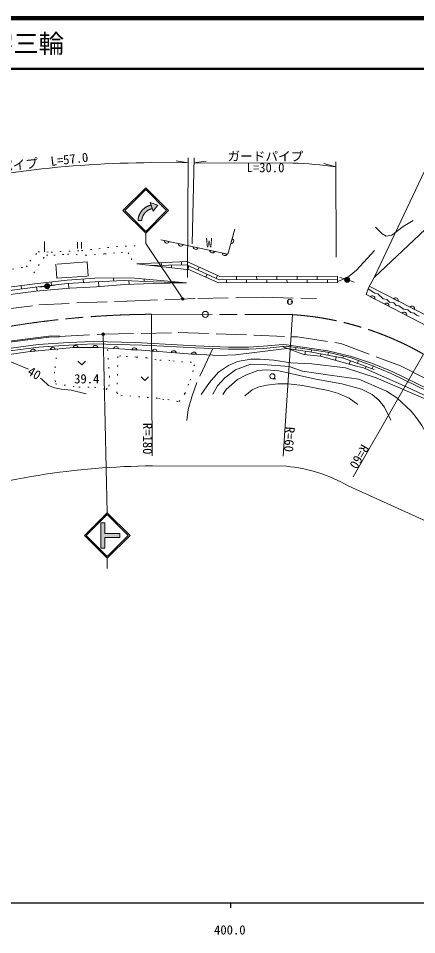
# Model space of a CAD drawing. Units: millimetres, scale not verified. Extents: x 40000 to 680000, y 20000 to 380000.
# Drawn here: x 425989 to 504821, y 198715 to 380000 of the extents above; entities that cross this region are included whole.
import ezdxf
from ezdxf.enums import TextEntityAlignment as Align

# ---------------------------------------------------------------- set-up
doc = ezdxf.new("R2010")
doc.units = ezdxf.units.MM
doc.header["$LTSCALE"] = 1000
for name, pattern in [('CHAIN', [18.5, 12, -1.5, 3.5, -1.5]), ('DASHED', [7.5, 6, -1.5]), ('DOTTED', [1.75, 0.25, -1.5])]:
    doc.linetypes.add(name, pattern=pattern)
for name, color, linetype, lineweight in [('M-BGD', 7, 'Continuous', 13), ('M-BMK', 2, 'CHAIN', 13), ('M-BMK-SRVR', 3, 'Continuous', 13), ('M-STR-HTXT', 7, 'Continuous', 13), ('M-STR-STRC', 7, 'Continuous', 13), ('M-TTL', 2, 'Continuous', 140), ('M-TTL-BAND', 7, 'Continuous', 25), ('M-TTL-LINE', 7, 'Continuous', 50)]:
    doc.layers.add(name, color=color, linetype=linetype, lineweight=lineweight)
doc.layers.add('M-TTL-TXT', color=7, linetype='Continuous')
doc.styles.add('ＭＳ ゴシック', font='')
doc.styles.get('ＭＳ ゴシック').set_extended_font_data('MS Gothic')

msp = doc.modelspace()

# ---------------------------------------------------------------- hatches: boundary and pattern name
at = {"layer": 'M-BGD'}
for points in [[(490573, 328443, -1), (491525, 328137, -1)], [(431206, 326952, -1), (432197, 327084, -0.41421), (431768, 326522, -0.41421)]]:
    msp.add_hatch(color=256, dxfattribs=at).paths.add_polyline_path(points)
at = {"layer": 'M-STR-HTXT'}
for points in [[(458781, 324593, -1), (458342, 324354, -1)], [(443014, 317624, -1), (442575, 317385, -1)]]:
    msp.add_hatch(color=256, dxfattribs=at).paths.add_polyline_path(points)
at = {"layer": 'M-STR-STRC'}
for points in [[(452495, 342354), (452451, 342344), (452407, 342335), (452363, 342324), (452320, 342312), (452276, 342300), (452233, 342287), (452190, 342274), (452147, 342259), (452105, 342244), (452062, 342228), (452020, 342211), (451979, 342194), (451937, 342176), (451896, 342157), (451856, 342138), (451815, 342117), (451776, 342096), (451736, 342075), (451697, 342052), (451658, 342029), (451619, 342006), (451581, 341981), (451544, 341956), (451507, 341931), (451470, 341904), (451434, 341877), (451398, 341850), (451363, 341822), (451328, 341793), (451294, 341763), (451260, 341733), (451227, 341703), (451194, 341672), (451162, 341640), (451131, 341608), (451100, 341575), (451070, 341541), (451040, 341508), (451010, 341473), (450982, 341438), (450954, 341403), (450927, 341367), (450900, 341331), (450874, 341294), (450848, 341257), (450823, 341219), (450799, 341181), (450776, 341142), (450753, 341103), (450731, 341064), (450710, 341024), (450689, 340984), (450669, 340944), (450649, 340903), (450631, 340862), (450613, 340820), (450596, 340779), (450579, 340737), (450564, 340694), (450549, 340652), (450535, 340609), (450521, 340566), (450508, 340522), (450497, 340479), (450485, 340435), (450475, 340391), (450465, 340347), (450456, 340303), (450448, 340259), (450441, 340214), (450435, 340169), (450429, 340125), (450424, 340080), (450420, 340035), (450419, 340031), (449676, 340032), (449679, 340071), (449684, 340128), (449690, 340186), (449696, 340244), (449704, 340301), (449713, 340359), (449723, 340416), (449734, 340473), (449746, 340530), (449759, 340586), (449773, 340643), (449788, 340699), (449804, 340755), (449821, 340810), (449839, 340866), (449857, 340920), (449877, 340975), (449898, 341029), (449919, 341083), (449942, 341137), (449965, 341190), (449990, 341242), (450015, 341295), (450041, 341347), (450069, 341398), (450097, 341449), (450126, 341499), (450155, 341549), (450186, 341598), (450218, 341647), (450250, 341695), (450283, 341743), (450317, 341790), (450352, 341836), (450388, 341882), (450424, 341927), (450461, 341972), (450499, 342016), (450538, 342059), (450578, 342102), (450618, 342143), (450659, 342185), (450700, 342225), (450743, 342265), (450786, 342304), (450830, 342342), (450874, 342379), (450919, 342416), (450965, 342452), (451011, 342487), (451058, 342521), (451105, 342555), (451153, 342587), (451202, 342619), (451251, 342650), (451301, 342680), (451351, 342709), (451402, 342737), (451453, 342765), (451505, 342791), (451557, 342817), (451610, 342841), (451663, 342865), (451716, 342888), (451770, 342910), (451824, 342931), (451878, 342951), (451933, 342970), (451988, 342988), (452044, 343005), (452100, 343021), (452156, 343036), (452212, 343050), (452269, 343063), (452103, 343583), (453573, 343019), (452661, 341834)], [(452269, 343063), (452212, 343050), (452156, 343036), (452100, 343021), (452044, 343005), (451988, 342988), (451933, 342970), (451878, 342951), (451824, 342931), (451770, 342910), (451716, 342888), (451663, 342865), (451610, 342841), (451557, 342817), (451505, 342791), (451453, 342765), (451402, 342737), (451351, 342709), (451301, 342680), (451251, 342650), (451202, 342619), (451153, 342587), (451105, 342555), (451058, 342521), (451011, 342487), (450965, 342452), (450919, 342416), (450874, 342379), (450830, 342342), (450786, 342304), (450743, 342265), (450700, 342225), (450659, 342185), (450618, 342143), (450578, 342102), (450538, 342059), (450499, 342016), (450461, 341972), (450424, 341927), (450388, 341882), (450352, 341836), (450317, 341790), (450283, 341743), (450250, 341695), (450218, 341647), (450186, 341598), (450155, 341549), (450126, 341499), (450097, 341449), (450069, 341398), (450041, 341347), (450015, 341295), (449990, 341242), (449965, 341190), (449942, 341137), (449919, 341083), (449898, 341029), (449877, 340975), (449857, 340920), (449839, 340866), (449821, 340810), (449804, 340755), (449788, 340699), (449773, 340643), (449759, 340586), (449746, 340530), (449734, 340473), (449723, 340416), (449713, 340359), (449704, 340301), (449696, 340244), (449690, 340186), (449684, 340128), (449679, 340071), (449676, 340032), (450419, 340031), (450424, 340080), (450429, 340125), (450435, 340169), (450441, 340214), (450448, 340259), (450456, 340303), (450465, 340347), (450475, 340391), (450485, 340435), (450497, 340479), (450508, 340522), (450521, 340566), (450535, 340609), (450549, 340652), (450564, 340694), (450579, 340737), (450596, 340779), (450613, 340820), (450631, 340862), (450649, 340903), (450669, 340944), (450689, 340984), (450710, 341024), (450731, 341064), (450753, 341103), (450776, 341142), (450799, 341181), (450823, 341219), (450848, 341257), (450874, 341294), (450900, 341331), (450927, 341367), (450954, 341403), (450982, 341438), (451010, 341473), (451040, 341508), (451070, 341541), (451100, 341575), (451131, 341608), (451162, 341640), (451194, 341672), (451227, 341703), (451260, 341733), (451294, 341763), (451328, 341793), (451363, 341822), (451398, 341850), (451434, 341877), (451470, 341904), (451507, 341931), (451544, 341956), (451581, 341981), (451619, 342006), (451658, 342029), (451697, 342052), (451736, 342075), (451776, 342096), (451815, 342117), (451856, 342138), (451896, 342157), (451937, 342176), (451979, 342194), (452020, 342211), (452062, 342228), (452105, 342244), (452147, 342259), (452190, 342274), (452233, 342287), (452276, 342300), (452320, 342312), (452363, 342324), (452407, 342335), (452451, 342344), (452495, 342354)], [(442341, 275181), (443091, 275181), (443091, 277306), (446091, 277306), (446091, 278056), (443091, 278056), (443091, 280181), (442341, 280181)]]:
    msp.add_hatch(color=256, dxfattribs=at).paths.add_polyline_path(points)

# ---------------------------------------------------------------- linework, layer by layer
at = {"layer": 'M-BGD', "linetype": 'DASHED'}
msp.add_line((431149, 335881), (431188, 333785), dxfattribs=at)
at = {"layer": 'M-BGD'}
for p, q in [((437719, 335688), (437719, 334488)), ((438519, 335688), (438519, 334488)), ((455862, 335822), (454894, 336031)), ((458631, 335224), (457663, 335433)), ((468332, 336398), (468061, 335445)), ((461554, 334593), (460586, 334802)), ((464861, 333878), (463892, 334088)), ((458302, 331198), (458273, 331821)), ((467308, 333350), (466340, 333559)), ((454300, 331138), (454277, 331633)), ((456326, 330639), (456301, 331168)), ((459691, 331008), (459610, 330275)), ((461513, 330182), (461775, 330760)), ((438891, 327725), (438848, 328424)), ((444884, 328021), (444847, 328627)), ((450899, 327961), (450870, 328435)), ((463074, 328786), (463334, 329357)), ((465156, 328531), (465417, 329105)), ((467159, 327649), (467157, 328279)), ((469157, 328285), (469155, 328915)), ((471159, 327661), (471157, 328291)), ((473157, 328298), (473155, 328928)), ((475159, 327674), (475157, 328304)), ((477157, 328311), (477155, 328941)), ((479159, 327687), (479157, 328317)), ((481157, 328323), (481155, 328953)), ((483159, 327700), (483157, 328330)), ((485157, 328336), (485155, 328966)), ((487159, 327713), (487157, 328343)), ((489159, 327719), (489155, 328979)), ((490573, 328443), (489621, 328748)), ((491525, 328137), (492477, 327831)), ((426626, 326441), (426537, 327136)), ((429513, 327515), (429512, 327518)), ((429699, 326068), (429602, 326821)), ((431206, 326952), (430215, 326820)), ((432197, 327084), (433189, 327215)), ((432582, 327167), (432493, 327861)), ((435956, 326588), (435897, 327540)), ((441945, 326936), (441886, 327896)), ((447929, 327383), (447887, 328074)), ((495666, 324922), (496545, 324466)), ((500255, 324529), (501137, 324077)), ((479229, 323912), (479554, 323912)), ((479904, 323912), (480229, 323912)), ((498423, 323491), (499303, 323035)), ((503509, 322862), (504391, 322410)), ((501949, 321662), (502829, 321205)), ((428423, 314101), (429410, 314192)), ((432315, 314462), (433301, 314554)), ((436842, 314884), (437833, 314887)), ((440706, 314895), (441697, 314898)), ((444817, 314685), (445805, 314619)), ((448480, 314441), (449468, 314375)), ((452465, 314156), (453453, 314081)), ((456258, 313868), (457246, 313793)), ((480878, 314442), (480938, 314852)), ((482696, 313444), (482804, 314146)), ((483937, 313971), (484001, 314406)), ((487214, 313366), (487343, 313904)), ((460227, 313585), (461217, 313538)), ((485765, 313171), (485849, 313620)), ((488782, 312343), (488914, 313050)), ((490216, 312808), (490309, 313194)), ((491483, 311602), (491731, 312277)), ((493132, 311764), (493311, 312297)), ((494650, 310711), (494810, 311149)), ((496031, 310701), (496247, 311220)), ((476278, 308693), (476945, 308693))]:
    msp.add_line(p, q, dxfattribs=at)
for points in [[(495446, 326994), (524163, 312278), (527795, 309427), (527344, 308528), (524721, 309845), (494832, 325355), (495283, 326709), (496419, 328701), (509900, 341460)], [(496674, 338716), (497967, 337394), (498797, 336922), (499915, 337131), (502171, 338825), (504137, 340020)], [(468862, 338270), (467458, 333317), (454208, 336179)], [(489158, 327913), (489981, 328245), (491473, 328983), (492908, 330181), (496489, 334043)], [(449420, 331404), (459334, 331871), (465857, 328905), (489155, 328979)], [(449420, 331404), (459860, 330247), (465586, 327644), (489159, 327719)], [(452115, 331105), (459241, 331212), (465722, 328274), (489157, 328349)], [(378440, 326080), (385636, 324281), (390083, 324773), (396369, 325653), (403224, 322820), (407141, 323701), (415269, 325431), (420019, 326297), (429265, 327487), (435633, 328225), (441148, 328566), (448268, 328684), (452665, 328264), (459222, 327701)], [(377961, 324993), (385154, 323276), (390542, 323134), (395994, 323724), (402809, 321054), (407640, 322117), (415559, 324010), (420241, 324864), (429429, 326046), (436196, 326608), (441484, 326897), (447005, 327359), (452663, 327509), (459244, 327702)], [(378270, 325401), (385588, 323571), (390170, 324079), (396277, 324933), (403161, 322088), (407291, 323017), (415405, 324745), (420126, 325605), (429350, 326792), (435695, 327528), (441184, 327866), (446964, 328108), (452642, 327896), (459222, 327701)], [(505313, 321086), (504807, 321269), (504301, 321666), (503657, 321773), (503070, 322301), (502283, 322472), (501723, 322791), (501320, 323127), (500779, 323217), (500326, 323694), (499472, 323844), (498942, 324392), (498220, 324500), (497130, 325508), (496573, 325617), (495204, 326470)], [(323581, 280375), (337109, 285808), (346590, 289189), (362549, 295130), (403307, 309815), (409501, 311581), (420626, 314245), (429945, 315443), (435947, 315858), (440872, 316082), (449180, 315856), (458603, 315325), (461085, 315188), (467586, 314947), (471571, 314943), (474504, 315112), (478381, 315502), (479074, 315426), (487230, 314239), (491935, 313114), (496085, 311720), (499940, 310118), (514721, 302915)], [(323772, 279913), (337286, 285340), (346761, 288719), (362721, 294661), (403461, 309339), (409628, 311097), (420716, 313753), (429994, 314945), (435975, 315358), (440876, 315581), (452948, 315254), (453381, 315218), (458581, 314925), (461067, 314789), (467579, 314547), (471582, 314543), (474536, 314713), (479036, 315128)], [(346591, 288658), (346889, 288480), (363227, 293978), (391225, 304086), (406435, 309542), (409117, 310370), (423247, 313363), (427887, 314051), (436846, 314884), (441614, 314898), (450337, 314318), (459606, 313614), (465720, 313327), (468951, 313455), (479144, 314708)], [(478218, 315053), (482483, 313463), (485765, 313171), (492885, 311218), (494328, 310854), (502910, 307034), (518734, 299642), (520566, 299613)], [(479036, 315128), (487174, 313944), (491852, 312825), (495948, 311345)], [(479144, 314708), (484073, 313951), (490356, 312782), (496427, 310556)], [(421000, 312887), (423829, 312295), (427973, 310615)], [(437778, 312145), (438528, 311445), (439278, 312145)], [(462176, 305556), (463799, 307923), (465630, 310017), (467590, 311338), (469375, 312101), (471969, 312550), (473872, 312551), (476569, 312379), (479915, 311813), (484080, 311663), (490760, 310884), (496790, 308884), (508970, 303698), (511174, 302741), (514154, 300922), (516708, 298831), (520116, 295603), (522810, 293101), (524840, 291740), (526154, 290397), (526924, 288924), (527282, 287613), (527518, 285726)], [(464493, 305615), (465403, 307274), (466861, 308867), (468958, 310430), (471960, 311584), (475229, 311427), (479578, 311102), (482206, 310219), (487618, 309383), (493363, 308646), (498853, 306248), (500893, 304920), (503739, 302290), (504987, 300727), (505832, 299434), (506561, 298129), (507087, 296751)], [(499725, 300473), (498453, 303083), (497356, 304457), (495982, 305574), (493917, 306665), (490017, 307717), (484880, 308621), (481621, 309343), (477571, 310293), (475090, 310491), (473397, 310295), (471126, 309487), (469341, 308580), (467093, 306566), (466452, 305598)], [(495944, 311346), (499775, 309753), (514545, 302556), (521073, 299365), (523309, 298880), (538491, 290944), (553709, 284759)], [(430391, 308837), (430692, 308579), (431965, 307331), (433143, 306886), (434447, 306648), (436441, 306421), (439401, 305696)], [(450278, 309054), (451028, 308354), (451778, 309054)], [(470782, 305301), (472244, 306508), (473366, 307021), (475177, 307440), (477333, 307702), (479433, 307679), (482238, 307382), (487309, 306379), (489121, 305828), (491433, 304849), (493163, 303621)]]:
    msp.add_lwpolyline(points, dxfattribs=at)
at = {"layer": 'M-BGD', "linetype": 'DOTTED'}
for points in [[(398030, 328163), (400169, 327488), (402674, 327114), (405057, 327160), (408198, 327501), (412531, 328556), (415026, 328898), (417897, 329342), (423116, 330117), (427601, 330847), (428278, 331948), (429901, 333815), (432475, 333755), (438519, 334050), (441921, 334415), (445394, 334860), (450471, 335077)], [(429030, 329637), (430941, 332578), (431570, 333113), (433006, 333145), (435707, 333364), (439280, 333123), (443114, 333387), (446376, 333700), (447721, 333602), (448361, 332454), (448630, 331180)], [(433719, 314593), (433160, 310068), (433354, 307688), (437983, 307021), (441055, 307040), (443395, 306591), (443932, 307215), (444038, 309007), (443637, 314763)]]:
    msp.add_lwpolyline(points, dxfattribs=at)
at = {"layer": 'M-BGD', "linetype": 'DASHED'}
msp.add_lwpolyline([(433616, 328568), (439841, 329005), (439645, 331796), (433420, 331359)], close=True, dxfattribs=at)
for points in [[(405178, 318829), (410866, 320274), (417076, 321499), (422847, 322406), (430049, 323292), (437542, 323692), (447520, 324054), (461514, 324586), (474390, 324803), (484981, 324554)], [(434076, 317064), (442794, 317504), (457627, 317835), (472648, 317314), (481222, 316963), (489802, 315669), (501604, 311283), (511080, 306485), (520814, 301975), (527717, 298838), (535721, 295314), (554859, 287058)], [(464457, 314663), (461307, 307949), (460317, 305091), (459621, 302645), (459331, 300460)]]:
    msp.add_lwpolyline(points, dxfattribs=at)
at = {"layer": 'M-BGD', "linetype": 'DOTTED'}
msp.add_lwpolyline([(445709, 313109), (445486, 305918), (446285, 305435), (453793, 304816), (454530, 304624), (455566, 304593), (457773, 304180), (458959, 305763), (459980, 308399), (460857, 311250), (460254, 311954), (456808, 312158), (456000, 312335), (453250, 312425), (451401, 312824), (449323, 312988), (446271, 313198)], close=True, dxfattribs=at)
at = {"layer": 'M-BGD'}
for centre in [(491049, 328290), (431702, 327018), (479729, 323912), (476278, 309193)]:
    msp.add_circle(centre, 500, dxfattribs=at)
for centre, start, end in [((455399, 336022), 178.9831, 336.64129), ((458167, 335424), 178.9831, 336.64129), ((468102, 335948), 265.33731, 62.9955), ((461091, 334793), 178.9831, 336.64129), ((464397, 334079), 178.9831, 336.64129), ((466845, 333550), 178.9831, 336.64129), ((496060, 324607), 343.74553, 141.40372), ((500652, 324216), 344.03882, 141.69701), ((498818, 323176), 343.74553, 141.40372), ((503906, 322549), 344.03882, 141.69701), ((502344, 321347), 343.74553, 141.40372), ((428926, 314049), 16.48151, 174.1397), ((432817, 314411), 16.48151, 174.1397), ((437338, 314787), 11.34031, 168.9985), ((441202, 314799), 11.34031, 168.9985), ((445304, 314554), 7.36653, 165.02472), ((448967, 314311), 7.36653, 165.02472), ((452952, 314021), 6.82941, 164.4876), ((456745, 313733), 6.82941, 164.4876), ((460717, 313464), 8.47956, 166.13775)]:
    msp.add_arc(centre, 505, start, end, dxfattribs=at)
at = {"layer": 'M-BMK'}
msp.add_line((452321, 321453), (480248, 321376), dxfattribs=at)
for centre, radius, start, end in [((453532, 141457), 180000, 90.38557, 108.09053), ((476333, 261504), 60000, 60.1716, 86.25826)]:
    msp.add_arc(centre, radius, start, end, dxfattribs=at)
at = {"layer": 'M-BMK-SRVR'}
msp.add_circle((462979, 321424), 600, dxfattribs=at)
at = {"layer": 'M-STR-HTXT'}
for p, q in [((459626, 351433), (457195, 351782)), ((459493, 328697), (459631, 352433)), ((460424, 335405), (460765, 352430)), ((460745, 351430), (463177, 351765)), ((496419, 328701), (507586, 352243)), ((452404, 351453), (459626, 351433)), ((460745, 351430), (480331, 351376)), ((488830, 350613), (486468, 351282)), ((488908, 332748), (488825, 351623)), ((458561, 324474), (451196, 335485)), ((452321, 321453), (452509, 293454)), ((480248, 321376), (478418, 293381)), ((442794, 317504), (443591, 282182)), ((506177, 313555), (492254, 289273)), ((452523, 291454), (479065, 291379)), ((491255, 287530), (517114, 275802))]:
    msp.add_line(p, q, dxfattribs=at)
for centre in [(458561, 324474), (442794, 317504)]:
    msp.add_circle(centre, 250, dxfattribs=at)
for centre, radius, start, end in [((453517, 141538), 209918, 90.30394, 103.90948), ((476596, 262114), 89340, 82.1293, 87.6037), ((453599, 140662), 150795, 90.40896, 107.66329), ((476333, 261504), 30000, 60.1716, 84.77418)]:
    msp.add_arc(centre, radius, start, end, dxfattribs=at)
at = {"layer": 'M-STR-STRC'}
for p, q in [((446696, 341985), (451196, 346485)), ((455696, 341985), (451196, 346485)), ((447050, 341985), (451196, 346132)), ((455343, 341985), (451196, 346132)), ((452661, 341834), (452103, 343583)), ((452103, 343583), (453573, 343019)), ((453573, 343019), (452661, 341834)), ((446696, 341985), (451196, 337485)), ((447050, 341985), (451196, 337838)), ((451196, 337485), (455696, 341985)), ((451196, 337838), (455343, 341985)), ((449676, 340032), (450419, 340031)), ((451196, 337485), (451196, 335485)), ((439091, 277682), (443591, 282182)), ((439445, 277682), (443591, 281828)), ((448092, 277681), (443591, 282182)), ((447738, 277681), (443591, 281828)), ((442341, 280181), (443091, 280181)), ((442341, 280181), (442341, 275181)), ((443091, 280181), (443091, 278056)), ((439091, 277682), (443591, 273181)), ((439445, 277682), (443591, 273535)), ((443091, 278056), (446091, 278056)), ((443591, 273535), (447738, 277681)), ((443592, 273181), (448092, 277681)), ((446091, 278056), (446091, 277306)), ((443091, 277306), (446091, 277306)), ((443091, 277306), (443091, 275181)), ((442341, 275181), (443091, 275181)), ((443591, 273181), (443591, 271182))]:
    msp.add_line(p, q, dxfattribs=at)
for points in [[(452269, 343063), (452495, 342354), (452495, 342354), (452451, 342344), (452407, 342335), (452363, 342324), (452320, 342312), (452276, 342300), (452233, 342287), (452190, 342274), (452147, 342259), (452105, 342244), (452062, 342228), (452020, 342211), (451979, 342194), (451937, 342176), (451896, 342157), (451856, 342138), (451815, 342117), (451776, 342096), (451736, 342075), (451697, 342052), (451658, 342029), (451619, 342006), (451581, 341981), (451544, 341956), (451507, 341931), (451470, 341904), (451434, 341877), (451398, 341850), (451363, 341822), (451328, 341793), (451294, 341763), (451260, 341733), (451227, 341703), (451194, 341672), (451162, 341640), (451131, 341608), (451100, 341575), (451070, 341541), (451040, 341508), (451010, 341473), (450982, 341438), (450954, 341403), (450927, 341367), (450900, 341331), (450874, 341294), (450848, 341257), (450823, 341219), (450799, 341181), (450776, 341142), (450753, 341103), (450731, 341064), (450710, 341024), (450689, 340984), (450669, 340944), (450649, 340903), (450631, 340862), (450613, 340820), (450596, 340779), (450579, 340737), (450564, 340694), (450549, 340652), (450535, 340609), (450521, 340566), (450508, 340522), (450497, 340479), (450485, 340435), (450475, 340391), (450465, 340347), (450456, 340303), (450448, 340259), (450441, 340214), (450435, 340169), (450429, 340125), (450424, 340080), (450420, 340035), (450419, 340031), (450419, 340031), (449676, 340032), (449676, 340032), (449679, 340071), (449684, 340128), (449690, 340186), (449696, 340244), (449704, 340301), (449713, 340359), (449723, 340416), (449734, 340473), (449746, 340530), (449759, 340586), (449773, 340643), (449788, 340699), (449804, 340755), (449821, 340810), (449839, 340866), (449857, 340920), (449877, 340975), (449898, 341029), (449919, 341083), (449942, 341137), (449965, 341190), (449990, 341242), (450015, 341295), (450041, 341347), (450069, 341398), (450097, 341449), (450126, 341499), (450155, 341549), (450186, 341598), (450218, 341647), (450250, 341695), (450283, 341743), (450317, 341790), (450352, 341836), (450388, 341882), (450424, 341927), (450461, 341972), (450499, 342016), (450538, 342059), (450578, 342102), (450618, 342143), (450659, 342185), (450700, 342225), (450743, 342265), (450786, 342304), (450830, 342342), (450874, 342379), (450919, 342416), (450965, 342452), (451011, 342487), (451058, 342521), (451105, 342555), (451153, 342587), (451202, 342619), (451251, 342650), (451301, 342680), (451351, 342709), (451402, 342737), (451453, 342765), (451505, 342791), (451557, 342817), (451610, 342841), (451663, 342865), (451716, 342888), (451770, 342910), (451824, 342931), (451878, 342951), (451933, 342970), (451988, 342988), (452044, 343005), (452100, 343021), (452156, 343036), (452212, 343050)], [(452103, 343583), (453573, 343019), (452661, 341834)], [(452103, 343583), (453573, 343019), (452661, 341834)], [(452269, 343063), (452103, 343583), (453573, 343019), (452661, 341834), (452495, 342354)], [(442341, 280181), (443091, 280181), (443091, 278056), (446091, 278056), (446091, 277306), (443091, 277306), (443091, 275181), (442341, 275181)]]:
    msp.add_lwpolyline(points, close=True, dxfattribs=at)
for points in [[(408227, 312936), (408275, 312742), (412625, 313830), (417430, 314928), (418883, 315196), (423211, 315826), (429952, 316687), (432052, 316895), (434078, 316964), (434071, 317164)], [(434071, 317164), (432039, 317094), (429929, 316886), (423184, 316024), (418851, 315393), (417390, 315123), (412578, 314025), (408227, 312936)]]:
    msp.add_lwpolyline(points, dxfattribs=at)
at = {"layer": 'M-TTL'}
msp.add_line((680000, 380000), (40000, 380000), dxfattribs=at)
at = {"layer": 'M-TTL-BAND'}
for p, q in [((40000, 205000), (579000, 205000)), ((468000, 205000), (468000, 204000))]:
    msp.add_line(p, q, dxfattribs=at)
at = {"layer": 'M-TTL-LINE'}
msp.add_line((40000, 370000), (680000, 370000), dxfattribs=at)

# ---------------------------------------------------------------- texts
at = {"layer": 'M-BGD', "style": 'ＭＳ ゴシック'}
msp.add_text('W', height=1833, dxfattribs=at).set_placement((463740, 335602), align=Align.MIDDLE_CENTER)
msp.add_text('40', height=1833, rotation=330.389, dxfattribs=at).set_placement((428077, 310423), align=Align.MIDDLE_LEFT)
msp.add_text('39.4', height=1833, dxfattribs=at).set_placement((437035, 308688), align=Align.MIDDLE_LEFT)
at = {"layer": 'M-STR-HTXT', "style": 'ＭＳ ゴシック'}
for s, rotation, p in [('ガードパイプ', 359.842, (474880, 351236)), ('ガードパイプ\u3000L=57.0', 6.477, (427564, 349689))]:
    msp.add_text(s, height=1833, rotation=rotation, dxfattribs=at).set_placement(p, align=Align.BOTTOM_CENTER)
msp.add_text('L=30.0', height=1833, rotation=359.842, dxfattribs=at).set_placement((474912, 351391), align=Align.TOP_CENTER)
for s, rotation, p in [('R=180', 270.386, (452466, 299963)), ('R=60', 240.172, (495526, 294978))]:
    msp.add_text(s, height=1833, rotation=rotation, dxfattribs=at).set_placement(p, align=Align.TOP_LEFT)
msp.add_text('R=60', height=1833, rotation=266.258, dxfattribs=at).set_placement((478346, 299284), align=Align.BOTTOM_LEFT)
at = {"layer": 'M-TTL-BAND', "style": 'ＭＳ ゴシック'}
msp.add_text('400.0', height=1833, dxfattribs=at).set_placement((467844, 198195), align=Align.BOTTOM_CENTER)
at = {"layer": 'M-TTL-TXT', "style": 'ＭＳ ゴシック'}
msp.add_text('光市大字三輪', height=3666, dxfattribs=at).set_placement((405024, 375000), align=Align.MIDDLE_LEFT)

doc.saveas('drawing.dxf')
